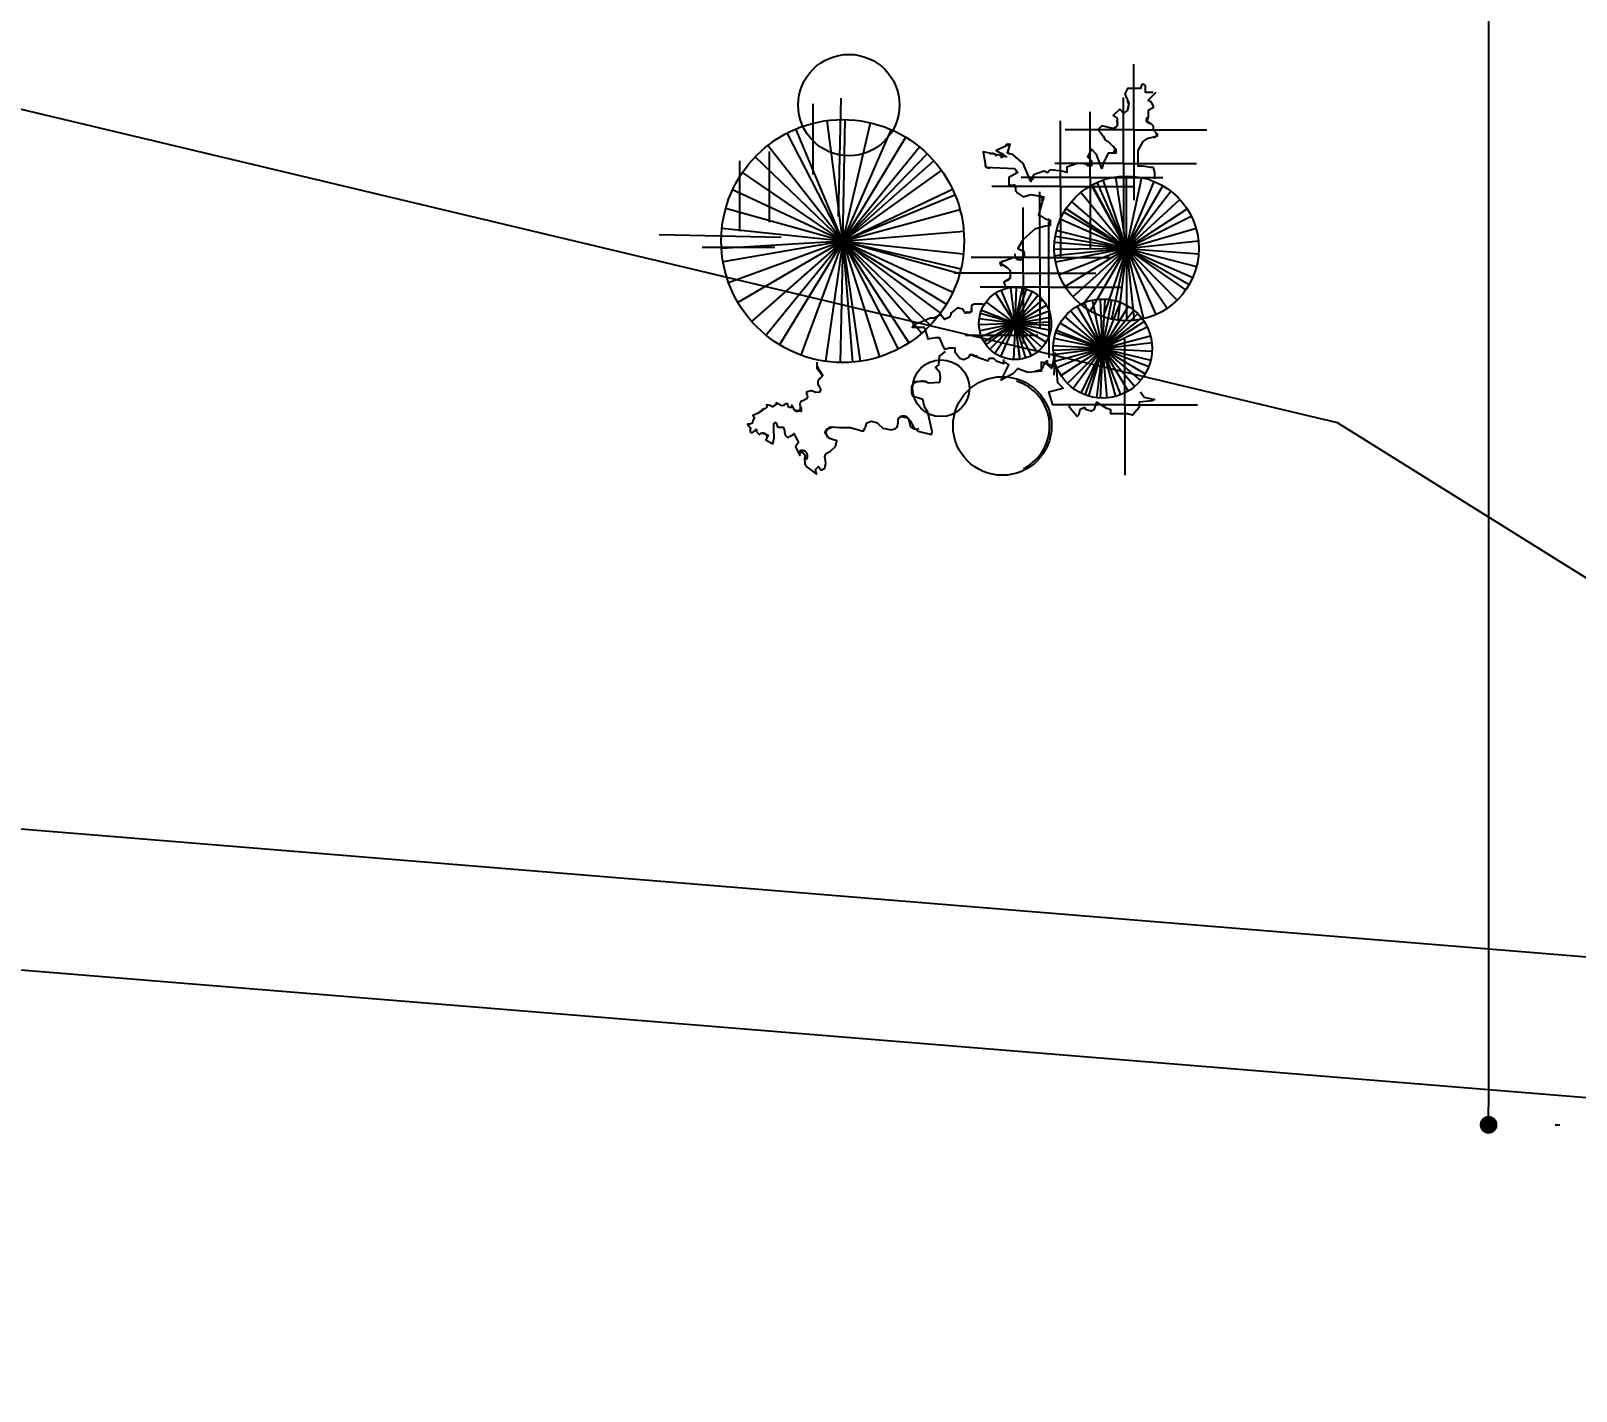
# Model space of a CAD drawing. Header units: millimetres. Extents: x 387 to 811, y 539 to 827.
# Drawn here: x 629.996 to 634.339, y 737.412 to 741.234 of the extents above; entities that cross this region are included whole.
import ezdxf

# ---------------------------------------------------------------- set-up
doc = ezdxf.new("R2010")
doc.units = ezdxf.units.MM
for name, color, linetype in [('cuvas de nível', 51, 'Continuous'), ('MOBILIARIO', 3, 'Continuous'), ('vegetação', 112, 'Continuous')]:
    doc.layers.add(name, color=color, linetype=linetype)
doc.styles.add('ROMANS', font='romans')
doc.dimstyles.new('Cotas_trabalho', dxfattribs={"dimtxt": 0.15, "dimasz": 0.05, "dimexe": 0.2, "dimexo": 0.2, "dimgap": 0.1, "dimtad": 1, "dimzin": 4, "dimdsep": 46, "dimtxsty": 'ROMANS', "dimblk": 'DOT', "dimcen": 0.5, "dimclrd": 256, "dimclre": 256, "dimclrt": 256, "dimadec": 0, "dimazin": 0, "dimtfac": 0.666667, "dimtmove": 2, "dimatfit": 0, "dimldrblk": 'DOT', "dimfxl": 1, "dimtolj": 1, "dimtzin": 4, "dimarcsym": 0})

# ---------------------------------------------------------------- blocks, each defined once
blk = doc.blocks.new('_DOT')
at = {"color": 0, "linetype": 'ByBlock'}
blk.add_line((-0.5, 0), (-1, 0), dxfattribs=at)
at = {"color": 0, "linetype": 'ByBlock', "const_width": 0.5}
blk.add_lwpolyline([(-0.25, 0, 1), (0.25, 0, 1)], format="xyb", close=True, dxfattribs=at)
blk = doc.blocks.new('*D259')
at = {"lineweight": -2}
for p, q in [((635.1731, 738.0186), (634.1077, 736.9533)), ((634.2845, 737.0593), (638.7972, 732.5466)), ((639.7565, 733.4352), (638.6911, 732.3699))]:
    blk.add_line(p, q, dxfattribs=at)
at = {"layer": 'Defpoints', "color": 0}
for p in [(635.3145, 738.1601, 54), (639.8979, 733.5767, 54), (638.8325, 732.5113)]:
    blk.add_point(p, dxfattribs=at)
at = {"lineweight": -2, "xscale": 0.05, "yscale": 0.05, "zscale": 0.05}
for p, rotation in [((634.2491, 737.0947), 134.9999999999979), ((638.8325, 732.5113), 314.9999999999979)]:
    blk.add_blockref('_DOT', p, dxfattribs=dict(at, rotation=rotation))
at = {"insert": (636.6646, 734.9267), "char_height": 0.15, "attachment_point": 5, "rotation": 315, "style": 'ROMANS'}
blk.add_mtext('\\A1;6.48', dxfattribs=at)
blk = doc.blocks.new('*D284')
at = {"lineweight": -2}
for p, q in [((634.0934, 773.1101), (634.0934, 738.2101)), ((634.2809, 738.1601), (634.2934, 738.1601))]:
    blk.add_line(p, q, dxfattribs=at)
at = {"layer": 'Defpoints', "color": 0}
for p in [(634.0934, 773.1601), (634.0809, 738.1601), (634.0934, 738.1601)]:
    blk.add_point(p, dxfattribs=at)
at = {"lineweight": -2, "xscale": 0.05, "yscale": 0.05, "zscale": 0.05}
for p, rotation in [((634.0934, 773.1601), 90), ((634.0934, 738.1601), 270)]:
    blk.add_blockref('_DOT', p, dxfattribs=dict(at, rotation=rotation))
at = {"insert": (633.9184, 755.6601), "char_height": 0.15, "attachment_point": 5, "rotation": 90, "style": 'ROMANS'}
blk.add_mtext('\\A1;35.00', dxfattribs=at)

msp = doc.modelspace()

# ---------------------------------------------------------------- linework, layer by layer
at = {"layer": 'cuvas de nível'}
msp.add_polyline3d([(613.188, 744.9977, 81.9656), (618.4282, 743.6334, 81.9656), (626.0682, 741.9434, 81.9656), (633.6682, 740.1334, 81.9656), (635.3145, 739.1061, 81.9656)], dxfattribs=at)
at = {"layer": 'MOBILIARIO'}
for p, q in [((612.9336, 740.3858, 31.9656), (635.3145, 738.5545, 31.9656)), ((612.5127, 740.0189, 31.9656), (635.3151, 738.16, -1.4466))]:
    msp.add_line(p, q, dxfattribs=at)
at = {"layer": 'vegetação'}
for p, q in [((633.0966, 740.9562, 31.9656), (633.0966, 741.141, 31.9656)), ((632.2727, 741.045, 31.9656), (632.2655, 740.7123, 31.9656)), ((633.0676, 740.8619, 31.9656), (633.0676, 741.0467, 31.9656)), ((632.1941, 741.0291, 31.9656), (632.1941, 740.831, 31.9656)), ((632.9734, 740.822, 31.9656), (632.9734, 741.0068, 31.9656)), ((632.2779, 740.6437, 31.9656), (632.122, 740.9474, 31.9656)), ((632.2779, 740.6437, 31.9656), (632.1462, 740.9587, 31.9656)), ((632.2779, 740.6437, 31.9656), (632.2347, 740.9824, 31.9656)), ((632.2779, 740.6437, 31.9656), (632.2853, 740.985, 31.9656)), ((632.2779, 740.6437, 31.9656), (632.3565, 740.976, 31.9656)), ((632.2779, 740.6437, 31.9656), (632.3565, 740.976, 31.9656)), ((632.2779, 740.6437, 31.9656), (632.4145, 740.9566, 31.9656)), ((632.89, 740.7966, 31.9656), (632.89, 740.9814, 31.9656)), ((633.0966, 740.9562, 31.9656), (632.9032, 740.9562, 31.9656)), ((633.0966, 740.9562, 31.9656), (633.0966, 740.7581, 31.9656)), ((633.0966, 740.9562, 31.9656), (633.301, 740.9562, 31.9656)), ((632.2779, 740.6437, 31.9656), (632.0671, 740.9123, 31.9656)), ((632.2779, 740.6437, 31.9656), (632.4553, 740.9354, 31.9656)), ((632.2779, 740.6437, 31.9656), (632.4934, 740.9085, 31.9656)), ((631.9876, 740.8695, 31.9656), (631.9876, 740.6714, 31.9656)), ((632.2779, 740.6437, 31.9656), (632.0318, 740.8803, 31.9656)), ((632.0709, 740.8949, 31.9656), (632.0709, 740.6968, 31.9656)), ((632.2779, 740.6437, 31.9656), (632.5158, 740.8886, 31.9656)), ((632.2779, 740.6437, 31.9656), (632.5341, 740.8694, 31.9656)), ((633.0676, 740.8619, 31.9656), (632.8742, 740.8619, 31.9656)), ((633.0676, 740.8619, 31.9656), (633.0676, 740.6637, 31.9656)), ((633.0676, 740.8619, 31.9656), (633.272, 740.8619, 31.9656)), ((632.2779, 740.6437, 31.9656), (631.9962, 740.8366, 31.9656)), ((632.2779, 740.6437, 31.9656), (632.5557, 740.8422, 31.9656)), ((632.9734, 740.822, 31.9656), (632.78, 740.822, 31.9656)), ((632.9734, 740.822, 31.9656), (632.9734, 740.6238, 31.9656)), ((632.9734, 740.822, 31.9656), (633.1778, 740.822, 31.9656)), ((633.0758, 740.623, 31.9656), (633.0098, 740.8154, 31.9656)), ((633.0758, 740.623, 31.9656), (633.0457, 740.8241, 31.9656)), ((633.0758, 740.623, 31.9656), (633.0758, 740.8264, 31.9656)), ((633.0758, 740.623, 31.9656), (633.1183, 740.8219, 31.9656)), ((633.0758, 740.623, 31.9656), (633.1183, 740.8219, 31.9656)), ((632.2779, 740.6437, 31.9656), (631.9683, 740.7876, 31.9656)), ((632.2779, 740.6437, 31.9656), (632.5866, 740.7894, 31.9656)), ((632.2779, 740.6437, 31.9656), (632.5935, 740.774, 31.9656)), ((632.89, 740.7966, 31.9656), (632.6967, 740.7966, 31.9656)), ((632.8321, 740.5971, 31.9656), (632.8321, 740.7819, 31.9656)), ((632.89, 740.7966, 31.9656), (632.89, 740.5984, 31.9656)), ((632.89, 740.7966, 31.9656), (633.0945, 740.7966, 31.9656)), ((633.0758, 740.623, 31.9656), (632.9469, 740.7802, 31.9656)), ((633.0758, 740.623, 31.9656), (632.977, 740.8007, 31.9656)), ((633.0758, 740.623, 31.9656), (632.9791, 740.8019, 31.9656)), ((633.0758, 740.623, 31.9656), (632.9933, 740.8089, 31.9656)), ((633.0758, 740.623, 31.9656), (633.1531, 740.8111, 31.9656)), ((633.0758, 740.623, 31.9656), (633.1777, 740.799, 31.9656)), ((633.0758, 740.623, 31.9656), (633.2007, 740.7835, 31.9656)), ((632.2779, 740.6437, 31.9656), (631.9488, 740.7347, 31.9656)), ((632.2779, 740.6437, 31.9656), (632.6077, 740.732, 31.9656)), ((632.785, 740.5536, 31.9656), (632.785, 740.7384, 31.9656)), ((633.0758, 740.623, 31.9656), (632.9056, 740.7343, 31.9656)), ((633.0758, 740.623, 31.9656), (632.9209, 740.7547, 31.9656)), ((633.0758, 740.623, 31.9656), (633.2254, 740.7608, 31.9656)), ((633.0758, 740.623, 31.9656), (633.2461, 740.7343, 31.9656)), ((632.8574, 740.5137, 31.9656), (632.8574, 740.6985, 31.9656)), ((633.0758, 740.623, 31.9656), (632.8896, 740.7047, 31.9656)), ((633.0758, 740.623, 31.9656), (632.8999, 740.7249, 31.9656)), ((633.0758, 740.623, 31.9656), (633.2578, 740.7138, 31.9656)), ((631.7616, 740.6621, 31.9656), (632.1048, 740.6546, 31.9656)), ((632.2779, 740.6437, 31.9656), (631.9371, 740.6229, 31.9656)), ((632.2779, 740.6437, 31.9656), (631.9384, 740.6793, 31.9656)), ((632.2779, 740.6437, 31.9656), (631.9415, 740.5854, 31.9656)), ((632.2779, 740.6437, 31.9656), (631.9573, 740.5262, 31.9656)), ((632.2779, 740.6437, 31.9656), (631.9835, 740.4709, 31.9656)), ((632.2779, 740.6437, 31.9656), (632.0218, 740.418, 31.9656)), ((632.2779, 740.6437, 31.9656), (632.0624, 740.3789, 31.9656)), ((632.2779, 740.6437, 31.9656), (632.1005, 740.352, 31.9656)), ((632.2779, 740.6437, 31.9656), (632.1601, 740.3233, 31.9656)), ((632.2779, 740.6437, 31.9656), (632.2294, 740.3058, 31.9656)), ((632.2779, 740.6437, 31.9656), (632.2705, 740.3024, 31.9656)), ((632.2779, 740.6437, 31.9656), (632.6182, 740.6717, 31.9656)), ((632.2779, 740.6437, 31.9656), (632.6182, 740.6717, 31.9656)), ((632.2779, 740.6437, 31.9656), (632.524, 740.4071, 31.9656)), ((632.2779, 740.6437, 31.9656), (632.5005, 740.3849, 31.9656)), ((632.2779, 740.6437, 31.9656), (632.5525, 740.4409, 31.9656)), ((632.2779, 740.6437, 31.9656), (632.607, 740.5527, 31.9656)), ((632.2779, 740.6437, 31.9656), (632.6102, 740.5652, 31.9656)), ((632.2779, 740.6437, 31.9656), (632.5875, 740.4998, 31.9656)), ((632.2779, 740.6437, 31.9656), (632.5696, 740.4663, 31.9656)), ((632.2779, 740.6437, 31.9656), (632.6175, 740.6081, 31.9656)), ((632.2779, 740.6437, 31.9656), (632.3817, 740.3185, 31.9656)), ((632.2779, 740.6437, 31.9656), (632.4338, 740.34, 31.9656)), ((632.2779, 740.6437, 31.9656), (632.4638, 740.3573, 31.9656)), ((632.2779, 740.6437, 31.9656), (632.3268, 740.3058, 31.9656)), ((632.2779, 740.6437, 31.9656), (632.3059, 740.3035, 31.9656)), ((633.0758, 740.623, 31.9656), (632.8753, 740.6566, 31.9656)), ((633.0758, 740.623, 31.9656), (632.8787, 740.673, 31.9656)), ((633.0758, 740.623, 31.9656), (633.2711, 740.6799, 31.9656)), ((633.0758, 740.623, 31.9656), (633.2781, 740.6441, 31.9656)), ((633.0758, 740.623, 31.9656), (633.2781, 740.6441, 31.9656)), ((631.8825, 740.6265, 31.9656), (632.087, 740.6265, 31.9656)), ((632.8321, 740.5971, 31.9656), (632.6387, 740.5971, 31.9656)), ((632.8321, 740.5971, 31.9656), (633.0365, 740.5971, 31.9656)), ((632.8321, 740.5971, 31.9656), (632.8321, 740.3989, 31.9656)), ((633.0758, 740.623, 31.9656), (632.8725, 740.6202, 31.9656)), ((633.0758, 740.623, 31.9656), (632.8732, 740.6398, 31.9656)), ((633.0758, 740.623, 31.9656), (632.8736, 740.602, 31.9656)), ((633.0758, 740.623, 31.9656), (632.8763, 740.5839, 31.9656)), ((633.0758, 740.623, 31.9656), (632.8865, 740.5489, 31.9656)), ((633.0758, 740.623, 31.9656), (632.9028, 740.5163, 31.9656)), ((633.0758, 740.623, 31.9656), (632.9246, 740.4871, 31.9656)), ((633.0758, 740.623, 31.9656), (632.9513, 740.4623, 31.9656)), ((633.0758, 740.623, 31.9656), (632.974, 740.4471, 31.9656)), ((633.0758, 740.623, 31.9656), (633.0098, 740.4307, 31.9656)), ((633.0758, 740.623, 31.9656), (633.0334, 740.4242, 31.9656)), ((633.0758, 740.623, 31.9656), (633.0514, 740.4212, 31.9656)), ((633.0758, 740.623, 31.9656), (633.0969, 740.4208, 31.9656)), ((633.0758, 740.623, 31.9656), (633.1238, 740.4255, 31.9656)), ((633.0758, 740.623, 31.9656), (633.1584, 740.4372, 31.9656)), ((633.0758, 740.623, 31.9656), (633.242, 740.5058, 31.9656)), ((633.0758, 740.623, 31.9656), (633.2184, 740.478, 31.9656)), ((633.0758, 740.623, 31.9656), (633.1902, 740.4549, 31.9656)), ((633.0758, 740.623, 31.9656), (633.2518, 740.5212, 31.9656)), ((633.0758, 740.623, 31.9656), (633.262, 740.5414, 31.9656)), ((633.0758, 740.623, 31.9656), (633.2786, 740.6076, 31.9656)), ((633.0758, 740.623, 31.9656), (633.2726, 740.5717, 31.9656)), ((633.0758, 740.623, 31.9656), (633.0758, 740.4197, 31.9656)), ((632.785, 740.5536, 31.9656), (632.5916, 740.5536, 31.9656)), ((632.785, 740.5536, 31.9656), (632.9894, 740.5536, 31.9656)), ((632.785, 740.5536, 31.9656), (632.785, 740.3554, 31.9656)), ((632.8574, 740.5137, 31.9656), (632.6641, 740.5137, 31.9656)), ((632.7626, 740.4123, 31.9656), (632.7501, 740.5132, 31.9656)), ((632.7626, 740.4123, 31.9656), (632.7668, 740.5139, 31.9656)), ((632.7626, 740.4123, 31.9656), (632.7835, 740.5118, 31.9656)), ((632.8574, 740.5137, 31.9656), (633.0619, 740.5137, 31.9656)), ((632.8574, 740.5137, 31.9656), (632.8574, 740.3155, 31.9656)), ((632.7626, 740.4123, 31.9656), (632.6809, 740.4728, 31.9656)), ((632.7626, 740.4123, 31.9656), (632.7074, 740.4977, 31.9656)), ((632.7626, 740.4123, 31.9656), (632.7074, 740.4977, 31.9656)), ((632.7626, 740.4123, 31.9656), (632.7235, 740.5062, 31.9656)), ((632.7626, 740.4123, 31.9656), (632.7949, 740.5088, 31.9656)), ((632.7626, 740.4123, 31.9656), (632.8116, 740.5015, 31.9656)), ((632.7626, 740.4123, 31.9656), (632.8267, 740.4913, 31.9656)), ((632.7626, 740.4123, 31.9656), (632.8267, 740.4913, 31.9656)), ((632.7626, 740.4123, 31.9656), (632.8398, 740.4786, 31.9656)), ((633.0086, 740.3414, 31.9656), (632.9579, 740.4712, 31.9656)), ((633.0086, 740.3414, 31.9656), (632.98, 740.4778, 31.9656)), ((633.0086, 740.3414, 31.9656), (633.0028, 740.4806, 31.9656)), ((633.0086, 740.3414, 31.9656), (633.016, 740.4806, 31.9656)), ((633.0086, 740.3414, 31.9656), (633.0346, 740.4783, 31.9656)), ((633.0086, 740.3414, 31.9656), (633.0587, 740.4715, 31.9656)), ((632.7626, 740.4123, 31.9656), (632.6618, 740.4249, 31.9656)), ((632.7626, 740.4123, 31.9656), (632.6649, 740.4402, 31.9656)), ((632.7626, 740.4123, 31.9656), (632.6678, 740.4489, 31.9656)), ((632.7626, 740.4123, 31.9656), (632.8504, 740.4637, 31.9656)), ((632.7626, 740.4123, 31.9656), (632.8581, 740.4473, 31.9656)), ((632.7626, 740.4123, 31.9656), (632.8628, 740.4296, 31.9656)), ((633.0086, 740.3414, 31.9656), (632.9023, 740.4315, 31.9656)), ((633.0086, 740.3414, 31.9656), (632.9186, 740.4478, 31.9656)), ((633.0086, 740.3414, 31.9656), (632.9373, 740.4611, 31.9656)), ((633.0086, 740.3414, 31.9656), (633.0811, 740.4604, 31.9656)), ((633.0086, 740.3414, 31.9656), (633.0964, 740.4496, 31.9656)), ((633.0086, 740.3414, 31.9656), (633.1071, 740.44, 31.9656)), ((633.0086, 740.3414, 31.9656), (633.1182, 740.4274, 31.9656)), ((632.7626, 740.4123, 31.9656), (632.6611, 740.4081, 31.9656)), ((632.7626, 740.4123, 31.9656), (632.6631, 740.3915, 31.9656)), ((632.7626, 740.4123, 31.9656), (632.6679, 740.3754, 31.9656)), ((632.7626, 740.4123, 31.9656), (632.6753, 740.3603, 31.9656)), ((632.7626, 740.4123, 31.9656), (632.6799, 740.3533, 31.9656)), ((632.7626, 740.4123, 31.9656), (632.6918, 740.3395, 31.9656)), ((632.7626, 740.4123, 31.9656), (632.7059, 740.328, 31.9656)), ((632.7626, 740.4123, 31.9656), (632.7219, 740.3192, 31.9656)), ((632.7626, 740.4123, 31.9656), (632.7584, 740.3108, 31.9656)), ((632.7626, 740.4123, 31.9656), (632.8642, 740.4165, 31.9656)), ((632.7626, 740.4123, 31.9656), (632.8495, 740.3595, 31.9656)), ((632.7626, 740.4123, 31.9656), (632.8625, 740.3933, 31.9656)), ((632.7626, 740.4123, 31.9656), (632.8642, 740.4069, 31.9656)), ((632.7626, 740.4123, 31.9656), (632.8575, 740.3758, 31.9656)), ((632.7626, 740.4123, 31.9656), (632.8073, 740.321, 31.9656)), ((632.7626, 740.4123, 31.9656), (632.7754, 740.3115, 31.9656)), ((632.7626, 740.4123, 31.9656), (632.7917, 740.3149, 31.9656)), ((632.7626, 740.4123, 31.9656), (632.7752, 740.3115, 31.9656)), ((632.7626, 740.4123, 31.9656), (632.8254, 740.3323, 31.9656)), ((632.7626, 740.4123, 31.9656), (632.8386, 740.3448, 31.9656)), ((633.0086, 740.3414, 31.9656), (632.8765, 740.3856, 31.9656)), ((633.0086, 740.3414, 31.9656), (632.8788, 740.3921, 31.9656)), ((633.0086, 740.3414, 31.9656), (632.8889, 740.4128, 31.9656)), ((633.0086, 740.3414, 31.9656), (633.1255, 740.4172, 31.9656)), ((633.0086, 740.3414, 31.9656), (633.1338, 740.4026, 31.9656)), ((632.6219, 740.3794, 31.9656), (632.8264, 740.3794, 31.9656)), ((633.0086, 740.3414, 31.9656), (632.8694, 740.3364, 31.9656)), ((633.0086, 740.3414, 31.9656), (632.8695, 740.3489, 31.9656)), ((633.0086, 740.3414, 31.9656), (632.8703, 740.3242, 31.9656)), ((633.0086, 740.3414, 31.9656), (632.8722, 740.37, 31.9656)), ((633.0086, 740.3414, 31.9656), (632.874, 740.3055, 31.9656)), ((633.0086, 740.3414, 31.9656), (632.88, 740.2878, 31.9656)), ((633.0086, 740.3414, 31.9656), (632.8917, 740.2657, 31.9656)), ((633.0086, 740.3414, 31.9656), (632.8917, 740.2657, 31.9656)), ((633.0086, 740.3414, 31.9656), (632.9101, 740.2429, 31.9656)), ((633.0086, 740.3414, 31.9656), (632.9257, 740.2294, 31.9656)), ((633.0086, 740.3414, 31.9656), (632.9474, 740.2163, 31.9656)), ((633.0086, 740.3414, 31.9656), (632.9585, 740.2114, 31.9656)), ((633.0086, 740.3414, 31.9656), (632.9688, 740.2079, 31.9656)), ((633.0086, 740.3414, 31.9656), (632.9914, 740.2032, 31.9656)), ((633.0086, 740.3414, 31.9656), (633.0012, 740.2023, 31.9656)), ((633.0086, 740.3414, 31.9656), (633.1432, 740.3774, 31.9656)), ((633.0086, 740.3414, 31.9656), (633.1468, 740.3587, 31.9656)), ((633.0086, 740.3414, 31.9656), (633.1149, 740.2514, 31.9656)), ((633.0086, 740.3414, 31.9656), (633.1283, 740.2701, 31.9656)), ((633.0086, 740.3414, 31.9656), (633.1384, 740.2908, 31.9656)), ((633.0086, 740.3414, 31.9656), (633.1477, 740.334, 31.9656)), ((633.0086, 740.3414, 31.9656), (633.1441, 740.3093, 31.9656)), ((633.0086, 740.3414, 31.9656), (633.0986, 740.2351, 31.9656)), ((633.0086, 740.3414, 31.9656), (633.0592, 740.2117, 31.9656)), ((633.0086, 740.3414, 31.9656), (633.0445, 740.2068, 31.9656)), ((633.0086, 740.3414, 31.9656), (633.0199, 740.2026, 31.9656)), ((633.0086, 740.3414, 31.9656), (633.0445, 740.2068, 31.9656)), ((633.0086, 740.3414, 31.9656), (633.0799, 740.2218, 31.9656)), ((633.0712, 740.1836, 31.9656), (633.0712, 740.3684, 31.9656)), ((633.0712, 740.1836, 31.9656), (632.8778, 740.1836, 31.9656)), ((633.0712, 740.1836, 31.9656), (633.2756, 740.1836, 31.9656)), ((633.0712, 740.1836, 31.9656), (633.0712, 739.9854, 31.9656))]:
    msp.add_line(p, q, dxfattribs=at)
at = {"layer": 'vegetação', "elevation": 31.9656}
for points in [[(633.1509, 741.0614), (633.1292, 741.0614), (633.1292, 741.0614), (633.1292, 741.0759), (633.1292, 741.0795), (633.1255, 741.0832), (633.1183, 741.0832), (633.1147, 741.0723), (633.111, 741.0723), (633.0966, 741.0723), (633.0857, 741.0723), (633.0784, 741.0723), (633.0712, 741.0578), (633.0784, 741.0396), (633.0821, 741.0324), (633.0784, 741.0106), (633.0676, 741.0034), (633.0567, 741.0143), (633.0386, 740.9961), (633.0495, 740.9889), (633.0495, 740.9671), (633.0386, 740.9598), (633.006, 740.9671), (632.9951, 740.9562), (633.0024, 740.949), (633.0096, 740.9381), (633.0168, 740.9272), (633.0277, 740.9199), (633.0458, 740.9018), (633.0458, 740.8909), (633.0241, 740.8909), (633.0096, 740.8619), (633.006, 740.8474), (632.9915, 740.8873), (632.977, 740.9018), (632.9661, 740.88), (632.977, 740.8692), (632.977, 740.8546), (632.9516, 740.8619), (632.9371, 740.8619), (632.9082, 740.851), (632.9082, 740.8365), (632.8937, 740.8401), (632.8611, 740.8438), (632.8538, 740.8365), (632.8429, 740.8401), (632.814, 740.8293), (632.8067, 740.8111), (632.785, 740.8619), (632.756, 740.8873), (632.7415, 740.8909), (632.7487, 740.9163), (632.7089, 740.8982), (632.7379, 740.88), (632.6727, 740.8945), (632.6799, 740.851), (632.7596, 740.8474), (632.7705, 740.8365), (632.7451, 740.822), (632.7451, 740.8039), (632.7524, 740.8002), (632.7632, 740.8002), (632.7632, 740.7857), (632.7705, 740.7785), (632.785, 740.7676), (632.8067, 740.7748), (632.8429, 740.7676), (632.8393, 740.7567), (632.8284, 740.7168), (632.8357, 740.7132), (632.8466, 740.7059), (632.8611, 740.7023), (632.8611, 740.6878), (632.8429, 740.6842), (632.8176, 740.6769), (632.785, 740.6479), (632.7705, 740.6225), (632.785, 740.6152), (632.7886, 740.6007), (632.7777, 740.5898), (632.7596, 740.5971), (632.7198, 740.5826), (632.7415, 740.5681), (632.7487, 740.5608), (632.7487, 740.5463), (632.7487, 740.5463), (632.7487, 740.5391), (632.7306, 740.5282), (632.7342, 740.5173)], [(633.1581, 741.0614), (633.1364, 741.0396), (633.1437, 741.036), (633.1509, 741.0215), (633.1509, 741.0179), (633.1364, 741.0106), (633.1364, 740.9925), (633.1328, 740.9816), (633.1473, 740.9707), (633.1509, 740.9671), (633.1509, 740.9562), (633.1618, 740.9453), (633.1618, 740.9381), (633.1328, 740.9308), (633.1219, 740.9236), (633.1074, 740.8982), (633.1074, 740.8546), (633.1219, 740.8546), (633.1437, 740.851), (633.1509, 740.851), (633.1545, 740.8365), (633.1545, 740.8329), (633.1545, 740.8256), (633.1545, 740.8184)], [(632.6727, 740.4665), (632.6473, 740.4665), (632.64, 740.4629), (632.64, 740.4484), (632.64, 740.4447), (632.6219, 740.4411), (632.6147, 740.452), (632.6002, 740.4556), (632.5821, 740.4411), (632.5821, 740.4375), (632.5785, 740.4302), (632.564, 740.423), (632.564, 740.423), (632.5531, 740.4375), (632.535, 740.4266), (632.5241, 740.4266), (632.4987, 740.4157), (632.477, 740.4085), (632.4734, 740.4012), (632.4951, 740.4012), (632.506, 740.4012), (632.5096, 740.394), (632.5169, 740.3686), (632.5386, 740.3722), (632.5458, 740.3722), (632.5495, 740.3722), (632.5603, 740.3468), (632.564, 740.3395), (632.5785, 740.3432), (632.5785, 740.3432), (632.5929, 740.3432), (632.5929, 740.3323), (632.6074, 740.3142), (632.6183, 740.3105), (632.6328, 740.3178), (632.6364, 740.325), (632.6871, 740.3069), (632.6908, 740.3142), (632.7016, 740.3142), (632.7089, 740.3069), (632.7306, 740.2996), (632.7306, 740.3105)], [(632.2064, 740.3031), (632.2052, 740.3007), (632.2052, 740.2995), (632.2052, 740.2959), (632.2052, 740.2935), (632.2052, 740.2911), (632.2076, 740.2899), (632.2088, 740.2863), (632.2112, 740.2827), (632.2136, 740.2803), (632.216, 740.2767), (632.2184, 740.2719), (632.2208, 740.2683), (632.2208, 740.2647), (632.2148, 740.2587), (632.2148, 740.2575), (632.2124, 740.2563), (632.2088, 740.2515), (632.2076, 740.2467), (632.2076, 740.2419), (632.2112, 740.2371), (632.216, 740.2275), (632.216, 740.2239), (632.2124, 740.2191), (632.2028, 740.2179), (632.1908, 740.2227), (632.1884, 740.2227), (632.1764, 740.2191), (632.1764, 740.2143), (632.1776, 740.2095), (632.1788, 740.2059), (632.1764, 740.1999), (632.1692, 740.1963), (632.1596, 740.1915), (632.1572, 740.1842), (632.1584, 740.1794), (632.1608, 740.1734), (632.1608, 740.165), (632.1427, 740.1686), (632.1355, 740.1818), (632.1355, 740.1818), (632.1343, 740.1818), (632.1331, 740.1758), (632.1307, 740.1758), (632.1307, 740.1758), (632.1283, 740.1758), (632.1247, 740.1782), (632.1247, 740.1794), (632.1235, 740.1854), (632.1223, 740.1866), (632.1199, 740.1866), (632.1175, 740.1866), (632.1139, 740.1842), (632.1127, 740.1818), (632.1067, 740.1806), (632.0911, 740.1891), (632.0911, 740.1891), (632.0935, 740.1866), (632.0803, 740.1782), (632.0779, 740.1794), (632.073, 740.1818), (632.0634, 740.183), (632.0646, 740.1818), (632.0646, 740.177), (632.061, 740.1734), (632.0538, 740.1698), (632.0526, 740.171), (632.0514, 740.1674), (632.0382, 740.159), (632.025, 740.153), (632.0298, 740.1482), (632.0262, 740.141), (632.025, 740.1362), (632.0226, 740.1314), (632.019, 740.1302), (632.0166, 740.129), (632.0106, 740.129), (632.0118, 740.1254), (632.0142, 740.1242), (632.0166, 740.1206), (632.019, 740.117), (632.0178, 740.1122), (632.0178, 740.1074), (632.0238, 740.105), (632.0286, 740.1086), (632.031, 740.111), (632.0346, 740.1146), (632.037, 740.1134), (632.0346, 740.1098), (632.043, 740.1002), (632.0442, 740.1002), (632.049, 740.1038), (632.0538, 740.1038), (632.0682, 740.0978), (632.0622, 740.0846), (632.0815, 740.0738), (632.0851, 740.0906), (632.0839, 740.1134), (632.0839, 740.1302), (632.0887, 740.1338), (632.0911, 740.1326), (632.0947, 740.1218), (632.0983, 740.1206), (632.1079, 740.1206), (632.1103, 740.1206), (632.1139, 740.111), (632.1139, 740.1074), (632.1163, 740.0978), (632.1235, 740.0906), (632.1283, 740.0942), (632.1379, 740.099), (632.1403, 740.1026), (632.1499, 740.0846), (632.1536, 740.0774), (632.1487, 740.0714), (632.1451, 740.0654), (632.1572, 740.0414), (632.1584, 740.0498), (632.1644, 740.051), (632.1692, 740.045), (632.1728, 740.039), (632.1704, 740.033), (632.1716, 740.0174), (632.1776, 740.0078), (632.204, 739.9886), (632.2016, 740.0018), (632.21, 740.0102), (632.2172, 739.9994), (632.228, 740.0054), (632.2305, 740.0198), (632.228, 740.0378), (632.2317, 740.0462), (632.2437, 740.0534), (632.2581, 740.0666), (632.2617, 740.0822), (632.2461, 740.087), (632.2389, 740.0894), (632.228, 740.105), (632.2353, 740.117), (632.2473, 740.1218), (632.2689, 740.1194), (632.2989, 740.1194), (632.335, 740.1098), (632.3398, 740.117), (632.3422, 740.1206), (632.3458, 740.1326), (632.359, 740.1374), (632.3734, 740.1338), (632.3782, 740.129), (632.3903, 740.1182), (632.4143, 740.1134), (632.4251, 740.1158), (632.4311, 740.1206), (632.4335, 740.1338), (632.4335, 740.1434), (632.4419, 740.1506), (632.4611, 740.147), (632.4672, 740.1386), (632.478, 740.1194), (632.4888, 740.1098), (632.5272, 740.1002), (632.5296, 740.1086), (632.5176, 740.1626), (632.508, 740.1782), (632.5032, 740.1987), (632.4888, 740.2035), (632.4756, 740.2071), (632.472, 740.2167), (632.472, 740.2371), (632.4816, 740.2491), (632.508, 740.2503), (632.5188, 740.2455), (632.5513, 740.2467), (632.5525, 740.2599), (632.5513, 740.2743), (632.5392, 740.2887), (632.5477, 740.2959), (632.5501, 740.3199), (632.5669, 740.3331)], [(632.6548, 740.3178), (632.6548, 740.3208), (632.653, 740.3202), (632.6505, 740.3202), (632.6493, 740.3202), (632.6487, 740.3215), (632.6474, 740.3221), (632.6462, 740.3227), (632.6431, 740.3239), (632.6425, 740.3239), (632.6376, 740.3252), (632.6351, 740.3221), (632.6351, 740.3215), (632.6314, 740.3171)], [(633.1147, 740.2198), (633.1255, 740.2053), (633.1545, 740.1981), (633.1473, 740.1944), (633.111, 740.1908), (633.111, 740.1763), (633.0929, 740.1545), (633.0784, 740.1582), (633.0748, 740.1582), (633.0313, 740.1582), (633.0313, 740.1691), (633.0205, 740.1727), (632.9915, 740.1908), (632.9842, 740.1691), (632.977, 740.1654), (632.9625, 740.1691), (632.9589, 740.1763), (632.9444, 740.1691), (632.9408, 740.1545), (632.9371, 740.1509), (632.9154, 740.1763), (632.9154, 740.1836), (632.8683, 740.1836), (632.8574, 740.2198), (632.8973, 740.2307), (632.8828, 740.2452), (632.8792, 740.2888), (632.8357, 740.3033), (632.8357, 740.2779), (632.7995, 740.2743), (632.7777, 740.2815), (632.7705, 740.2851), (632.756, 740.2706), (632.7234, 740.2525), (632.7451, 740.296), (632.7342, 740.3033)], [(632.8719, 740.267), (632.8755, 740.3287), (632.8647, 740.2851), (632.8538, 740.296), (632.8538, 740.3069), (632.8466, 740.3033), (632.8357, 740.2815), (632.8357, 740.2815), (632.8212, 740.2779), (632.8176, 740.2779)], [(632.2076, 740.2911), (632.2052, 740.2875), (632.2088, 740.2815), (632.2124, 740.2767), (632.2184, 740.2695), (632.2196, 740.2647)], [(632.2497, 740.1206), (632.2329, 740.1134)]]:
    msp.add_lwpolyline(points, dxfattribs=at)
at = {"layer": 'vegetação'}
for centre, radius in [((632.2953, 741.0258, 31.9656), 0.1424), ((632.2779, 740.6437, 31.9656), 0.3414), ((633.0758, 740.623, 31.9656), 0.2033), ((632.7626, 740.4123, 31.9656), 0.1017), ((633.0086, 740.3414, 31.9656), 0.1393), ((632.5541, 740.2301, 31.9656), 0.0799), ((632.7266, 740.124, 31.9656), 0.1385)]:
    msp.add_circle(centre, radius, dxfattribs=at)
for centre, radius, start, end in [((633.0584, 741.0251, 31.9656), 0.0234, 326.9917, 33.0083), ((633.1402, 740.9837, 31.9656), 0.00903, 115.5153, 287.1789), ((633.0361, 740.9747, 31.9656), 0.0149, 239.0874, 30.9821), ((633.1537, 740.9426, 31.9656), 0.00708, 239.7533, 42.9947), ((632.7415, 740.9099, 31.9656), 0.00579, 10.177, 154.616), ((632.7498, 740.8956, 31.9656), 0.00752, 129.13, 255.8986), ((633.0324, 740.901, 31.9656), 0.0107, 280.309, 58.7331), ((632.6883, 740.8599, 31.9656), 0.0104, 172.1428, 294.0509), ((632.699, 740.8778, 31.9656), 0.0117, 19.5623, 123.5259), ((632.7238, 740.8844, 31.9656), 0.00531, 247.2483, 88.5908), ((632.9698, 740.8642, 31.9656), 0.00851, 223.5466, 43.0514), ((632.7603, 740.8387, 31.9656), 0.00661, 276.4086, 83.5914), ((632.8076, 740.8214, 31.9656), 0.00531, 198.2346, 13.6927), ((632.8526, 740.8424, 31.9656), 0.00618, 237.2283, 352.375), ((632.7582, 740.7956, 31.9656), 0.0052, 325.8772, 135.4756), ((632.8314, 740.7618, 31.9656), 0.0083, 317.8314, 92.8072), ((632.852, 740.6965, 31.9656), 0.00899, 335.5027, 74.8456), ((632.7749, 740.6046, 31.9656), 0.0135, 167.8659, 299.0097), ((632.7742, 740.606, 31.9656), 0.015, 299.0097, 39.1083), ((632.728, 740.5791, 31.9656), 0.00725, 82.3863, 235.1594), ((632.737, 740.5452, 31.9656), 0.0123, 276.6816, 18.4392), ((632.628, 740.4382, 31.9656), 0.00542, 69.3864, 172.6024), ((632.6327, 740.4507, 31.9656), 0.00792, 249.3864, 32.4939), ((632.5015, 740.1954, 31.9656), 0.0543, 75.3073, 118.504), ((632.7267, 740.1233, 31.9656), 0.1328, 296.699, 72.5794), ((632.1494, 740.1762, 31.9656), 0.0104, 188.5335, 11.4664), ((632.247, 740.1045, 31.9656), 0.0163, 97.6779, 266.5677), ((632.4488, 740.1349, 31.9656), 0.0172, 356.5695, 163.1968), ((632.4838, 740.1328, 31.9656), 0.0179, 176.5695, 298.5301), ((632.0533, 740.0915, 31.9656), 0.0126, 6.7741, 128.4985), ((632.1643, 740.0399, 31.9656), 0.0151, 316.0696, 150.2349)]:
    msp.add_arc(centre, radius, start, end, dxfattribs=at)

# ---------------------------------------------------------------- dimensions: what is measured, and where the dimension line sits
dim = msp.add_linear_dim(base=(634.0934, 738.1601), p1=(634.0934, 773.1601), p2=(634.0809, 738.1601), angle=90, dimstyle='Cotas_trabalho')
dim.commit()
dim.dimension.update_dxf_attribs({"geometry": '*D284', "text_midpoint": (633.9184, 755.6601)})
dim = msp.add_aligned_dim(p1=(635.3145, 738.1601, 54), p2=(639.8979, 733.5767, 54), distance=-1.5067, dimstyle='Cotas_trabalho')
dim.commit()
dim.dimension.update_dxf_attribs({"geometry": '*D259', "text_midpoint": (636.6646, 734.9267)})

doc.saveas('drawing.dxf')
